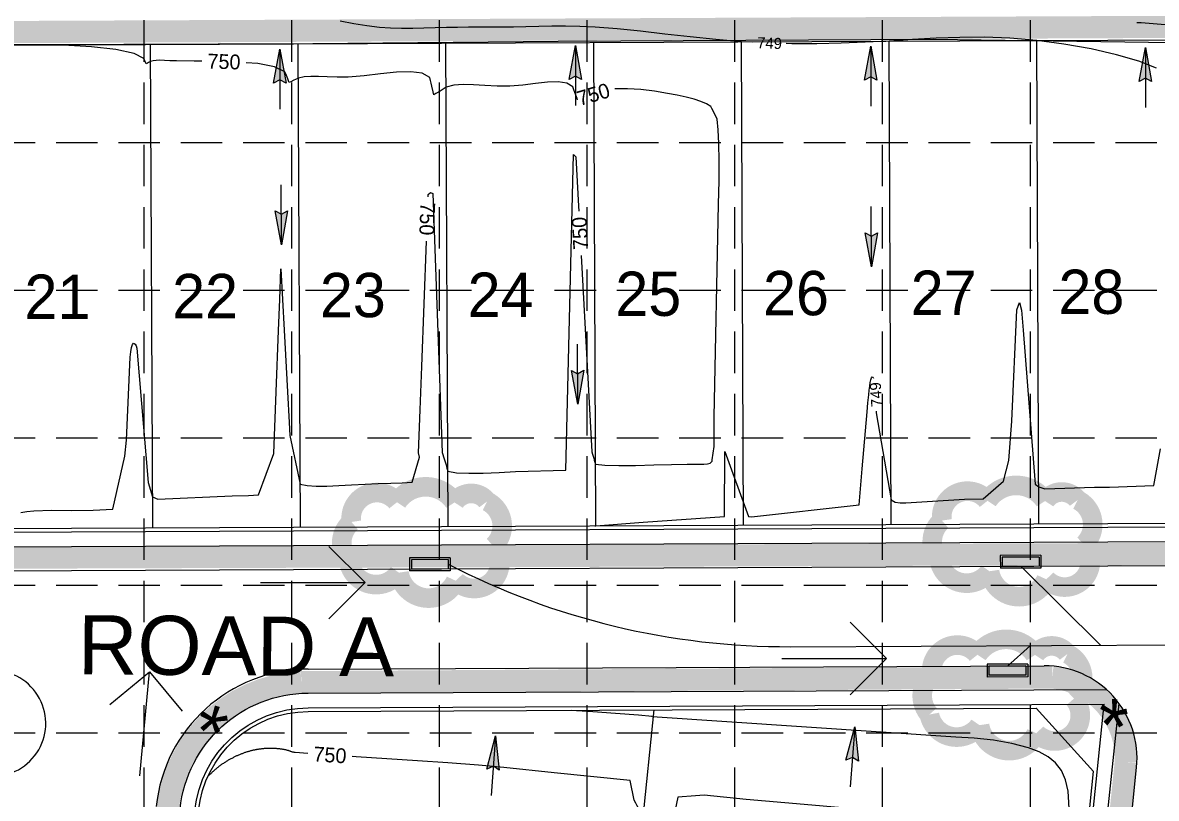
# Model space of a CAD drawing. Header units: feet. Extents: x 46644 to 49208, y 46045 to 47649.
# Drawn here: x 47453 to 47760, y 47109.1 to 47319.3 of the extents above; entities that cross this region are included whole.
import ezdxf
from ezdxf.enums import TextEntityAlignment as Align

# ---------------------------------------------------------------- set-up
doc = ezdxf.new("R2010")
doc.units = ezdxf.units.FT
doc.header["$MEASUREMENT"] = 0
doc.linetypes.add('HIDDEN', pattern=[0.375, 0.25, -0.125])
doc.layers.get('0').update_dxf_attribs({"color": 1})
for name, color, linetype, lineweight in [('06213 - LEVE 12', 1, 'Continuous', 0), ('LEVE 12', 1, 'Continuous', 0), ('Level 11', 1, 'Continuous', 0), ('Level 13', 1, 'Continuous', 0), ('Level 15', 1, 'Continuous', 0), ('Level 17', 1, 'Continuous', 0), ('Level 4', 1, 'Continuous', 0), ('Level 45', 1, 'Continuous', 0), ('Level 52', 1, 'Continuous', 0), ('PC', 35, 'Continuous', 0), ('STORM', 5, 'Continuous', 0)]:
    doc.layers.add(name, color=color, linetype=linetype, lineweight=lineweight)
for name, color, linetype in [('EROSION BLANKET', 84, 'Continuous'), ('GRID', 254, 'HIDDEN'), ('LEGEND', 7, 'Continuous'), ('SILT FENCE', 200, 'Continuous')]:
    doc.layers.add(name, color=color, linetype=linetype)
doc.styles.get("Standard").update_dxf_attribs({"font": 'ARIAL.TTF'})
doc.styles.add('Style-WORKING', font='WORKING.shx')
doc.styles.add('SURVEY', font='surveyor.shx')
doc.linetypes.add('Fence', pattern='A,20,-3,[38,dgnlstyle-lstyle.shx,S=0.024,R=0,X=0,Y=0],-3', length=26)

msp = doc.modelspace()

# ---------------------------------------------------------------- hatches: boundary and pattern name
at = {"layer": 'Level 52', "linetype": 'Continuous', "lineweight": 0}
for points in [[(47604.37, 47303.93), (47602.7, 47304.84), (47601.02, 47303.91), (47602.68, 47313.12)], [(47684.34, 47303.76), (47682.67, 47304.68), (47680.99, 47303.75), (47682.65, 47312.95)], [(47758.73, 47303.4), (47757.06, 47304.32), (47755.38, 47303.39), (47757.04, 47312.59)], [(47524.32, 47302.92), (47522.65, 47303.84), (47520.97, 47302.91), (47522.63, 47312.11)], [(47521.38, 47268.32), (47523.06, 47267.41), (47524.73, 47268.35), (47523.13, 47259.14)], [(47681.16, 47262.38), (47682.84, 47261.47), (47684.51, 47262.41), (47682.91, 47253.2)], [(47601.6, 47225.08), (47603.28, 47224.17), (47604.95, 47225.11), (47603.35, 47215.9)], [(47679.31, 47119.17), (47677.71, 47120.22), (47675.96, 47119.42), (47678.33, 47128.47)], [(47582.06, 47116.78), (47580.47, 47117.83), (47578.72, 47117.03), (47581.09, 47126.08)]]:
    msp.add_hatch(color=7, dxfattribs=at).paths.add_polyline_path(points)

# ---------------------------------------------------------------- linework, layer by layer
at = {"color": 7, "linetype": 'Continuous', "lineweight": 0}
for p, q in [((47535.95, 47177.41), (47545.79, 47167.6)), ((47517.41, 47167.59), (47545.79, 47167.6)), ((47545.79, 47167.6), (47535.95, 47157.74)), ((47677.1, 47156.85), (47686.94, 47147.03)), ((47658.56, 47147.02), (47686.94, 47147.03)), ((47686.94, 47147.03), (47677.11, 47137.17)), ((47476.65, 47134.57), (47487.34, 47143.44)), ((47484.69, 47115.19), (47487.34, 47143.44)), ((47487.34, 47143.44), (47496.24, 47132.73))]:
    msp.add_line(p, q, dxfattribs=at)
at = {"layer": '06213 - LEVE 12', "color": 7, "linetype": 'Continuous', "lineweight": 0}
for p, q in [((47488.22, 47182.46), (47487.64, 47313.45)), ((47528.22, 47182.63), (47527.64, 47313.63)), ((47568.22, 47182.81), (47567.64, 47313.81)), ((47608.22, 47182.99), (47607.64, 47313.99)), ((47648.22, 47183.17), (47647.64, 47314.16)), ((47688.22, 47183.34), (47687.64, 47314.34)), ((47728.22, 47183.52), (47727.64, 47314.52)), ((47530.33, 47132.64), (47727.49, 47133.52)), ((47584.7, 46749.74), (47624.06, 47133.06)), ((47727.49, 47133.52), (47742.98, 47116.43)), ((47712.75, 46821.98), (47742.98, 47116.43))]:
    msp.add_line(p, q, dxfattribs=at)
at = {"layer": '06213 - LEVE 12', "color": 7, "linetype": 'Continuous', "lineweight": 0, "extrusion": (0, 0, -1)}
msp.add_arc((-47530.46, 47102.64), 30, 5.8631, 89.7456, dxfattribs=at)
at = {"layer": 'EROSION BLANKET', "linetype": 'Continuous', "lineweight": 0, "const_width": 6}
msp.add_lwpolyline([(47742.7, 46585.8), (47725.33, 46705.2, 0.408164), (47700.71, 46724.86), (47502.5, 46695.54, 0.402813), (47484.65, 46670.83), (47488.4, 46646.66), (47493.01, 46627.5, -1.233437), (47407.69, 46625.89), (47411.44, 46644.21), (47454.33, 47061.01, 0.408453), (47435.94, 47085.61), (47414.55, 47087.51), (47389.67, 47087.46, -1.038547), (47397.06, 47176.26), (47415.84, 47174.24), (47888.65, 47175.75)], format="xyb", dxfattribs=at)
msp.add_lwpolyline([(47751.66, 47118.27), (47724.39, 46853.32), (47720, 46811.62), (47718.9, 46789.13), (47718.87, 46777.8, -0.335592), (47700.46, 46758.37), (47502.84, 46729.21, -0.474911), (47457.61, 46767.6), (47492.3, 47106.36, -0.371269), (47528.43, 47140.6), (47731.85, 47141.87, -0.40085), (47751.72, 47118.98), (47751.69, 47118.66)], format="xyb", close=True, dxfattribs=at)
at = {"layer": 'GRID', "color": 252, "linetype": 'HIDDEN', "lineweight": 0, "ltscale": 45}
for p, q in [((47485.8, 47606.85), (47485.8, 46206.68)), ((47525.8, 47606.85), (47525.8, 46206.68)), ((47565.8, 47606.85), (47565.8, 46206.68)), ((47605.8, 47606.85), (47605.8, 46206.68)), ((47645.8, 47606.85), (47645.8, 46206.68)), ((47685.8, 47606.85), (47685.8, 46206.68)), ((47725.8, 47606.85), (47725.8, 46206.68)), ((46685.8, 47286.85), (49165.8, 47286.85)), ((46685.8, 47246.85), (49165.8, 47246.85)), ((46685.8, 47206.85), (49165.8, 47206.85)), ((46685.8, 47166.85), (49165.8, 47166.85)), ((46685.8, 47126.85), (49165.8, 47126.85))]:
    msp.add_line(p, q, dxfattribs=at)
at = {"layer": 'LEGEND', "color": 170, "ltscale": 100, "const_width": 5.31}
for points in [[(47554.37, 47189.36, 0.520567), (47554.37, 47189.36, 0.765195), (47542.03, 47184.02, 0.417879), (47541.33, 47173.16, 0.6649), (47554.91, 47170.28, 0.744833), (47570.29, 47168.09, 0.975642), (47580.49, 47177.48, 0.520567), (47578.79, 47189.6, 0.520567), (47569.95, 47189.31, 0.540264), (47554.37, 47189.36)], [(47714.29, 47189.75, 0.520567), (47714.29, 47189.75, 0.765195), (47701.95, 47184.4, 0.417879), (47701.25, 47173.55, 0.6649), (47714.83, 47170.66, 0.744833), (47730.21, 47168.48, 0.975642), (47740.41, 47177.87, 0.520567), (47738.71, 47189.98, 0.520567), (47729.87, 47189.69, 0.540264), (47714.29, 47189.75)], [(47711.57, 47148.03, 0.520567), (47711.57, 47148.03, 0.765195), (47699.24, 47142.69, 0.417879), (47698.54, 47131.83, 0.6649), (47712.12, 47128.95, 0.744833), (47727.5, 47126.76, 0.975642), (47737.7, 47136.15, 0.520567), (47735.99, 47148.27, 0.520567), (47727.15, 47147.98, 0.540264), (47711.57, 47148.03)]]:
    msp.add_lwpolyline(points, format="xyb", close=True, dxfattribs=at)
at = {"layer": 'LEVE 12', "color": 7, "linetype": 'Continuous', "lineweight": 0}
msp.add_line((47391.52, 47182.03), (47885.12, 47184.22), dxfattribs=at)
at = {"layer": 'Level 13', "color": 7, "linetype": 'Continuous', "lineweight": 0}
for p, q in [((47429.51, 47170.69), (47887.17, 47172.73)), ((47530.28, 47144.14), (47729.67, 47145.03)), ((47724.19, 46820.81), (47754.65, 47117.47))]:
    msp.add_line(p, q, dxfattribs=at)
for centre, radius, start, end in [((47444.91, 47129.42), 14.34, 264.1369, 90.2544), ((47530.46, 47102.64), 41.5, 90.2544, 174.1369), ((47729.78, 47120.03), 25, 354.1369, 90.2544)]:
    msp.add_arc(centre, radius, start, end, dxfattribs=at)
at = {"layer": 'Level 15', "color": 7, "linetype": 'Continuous', "lineweight": 0}
for p, q in [((47391.52, 47181.03), (47901.62, 47183.29)), ((47391.54, 47177.03), (47903.96, 47179.3)), ((47530.31, 47137.64), (47746.51, 47138.6)), ((47530.32, 47133.64), (47745.85, 47134.6)), ((47713.74, 46821.88), (47745.85, 47134.6)), ((47717.72, 46821.47), (47749.9, 47134.86))]:
    msp.add_line(p, q, dxfattribs=at)
at = {"layer": 'Level 15', "color": 7, "linetype": 'Continuous', "lineweight": 0, "extrusion": (0, 0, -1)}
for radius in [35, 31]:
    msp.add_arc((-47530.46, 47102.64), radius, 5.8631, 89.7456, dxfattribs=at)
at = {"layer": 'Level 17', "color": 7, "linetype": 'Fence', "lineweight": 0, "flags": 128}
msp.add_lwpolyline([(47366.43, 47313.06), (47389.44, 47313.13), (47454.72, 47313.45), (47531.55, 47313.72), (47598.01, 47314.35), (47699.65, 47314.86), (47764.42, 47313.98), (47820.79, 47314.92), (47869.98, 47314.6)], dxfattribs=at)
at = {"layer": 'Level 4', "color": 7, "linetype": 'Continuous', "lineweight": 0}
msp.add_line((47339.93, 47312.8), (48057.75, 47315.99), dxfattribs=at)
at = {"layer": 'Level 45', "color": 7, "linetype": 'Continuous', "lineweight": 0}
for p, q in [((47602.68, 47313.12), (47602.72, 47296.84)), ((47682.65, 47312.95), (47682.68, 47296.68)), ((47757.04, 47312.59), (47757.07, 47296.31)), ((47522.63, 47312.11), (47522.66, 47295.84)), ((47523.13, 47259.14), (47522.99, 47275.42)), ((47682.91, 47253.2), (47682.77, 47269.47)), ((47603.35, 47215.9), (47603.21, 47232.17)), ((47678.33, 47128.47), (47677.11, 47112.24)), ((47581.09, 47126.08), (47579.86, 47109.85))]:
    msp.add_line(p, q, dxfattribs=at)
at = {"layer": 'Level 45', "color": 5, "linetype": 'Continuous', "lineweight": 0}
for p, q in [((47568.76, 47174.31), (47557.76, 47174.26)), ((47557.76, 47174.26), (47557.78, 47170.76)), ((47568.76, 47174.31), (47568.77, 47170.81)), ((47728.76, 47175.02), (47717.76, 47174.97)), ((47717.76, 47174.97), (47717.77, 47171.47)), ((47728.26, 47174.52), (47718.26, 47174.48)), ((47718.26, 47174.48), (47718.27, 47171.98)), ((47728.26, 47174.52), (47728.27, 47172.02)), ((47728.76, 47175.02), (47728.77, 47171.52)), ((47568.26, 47173.81), (47558.26, 47173.77)), ((47558.26, 47173.77), (47558.27, 47171.27)), ((47568.27, 47171.31), (47558.27, 47171.27)), ((47568.26, 47173.81), (47568.27, 47171.31)), ((47728.77, 47171.52), (47717.77, 47171.47)), ((47728.27, 47172.02), (47718.27, 47171.98)), ((47568.77, 47170.81), (47557.78, 47170.76)), ((47725.17, 47145.51), (47714.17, 47145.46)), ((47714.17, 47145.46), (47714.18, 47141.96)), ((47724.67, 47145.01), (47714.67, 47144.96)), ((47714.67, 47144.96), (47714.68, 47142.46)), ((47724.67, 47145.01), (47724.68, 47142.51)), ((47725.17, 47145.51), (47725.18, 47142.01)), ((47725.18, 47142.01), (47714.18, 47141.96)), ((47724.68, 47142.51), (47714.68, 47142.46))]:
    msp.add_line(p, q, dxfattribs=at)
at = {"layer": 'Level 52', "color": 7, "linetype": 'Continuous', "lineweight": 0, "flags": 128}
for points in [[(47604.37, 47303.93), (47602.7, 47304.84), (47601.02, 47303.91), (47602.68, 47313.12)], [(47684.34, 47303.76), (47682.67, 47304.68), (47680.99, 47303.75), (47682.65, 47312.95)], [(47758.73, 47303.4), (47757.06, 47304.32), (47755.38, 47303.39), (47757.04, 47312.59)], [(47524.32, 47302.92), (47522.65, 47303.84), (47520.97, 47302.91), (47522.63, 47312.11)], [(47521.38, 47268.32), (47523.06, 47267.41), (47524.73, 47268.35), (47523.13, 47259.14)], [(47681.16, 47262.38), (47682.84, 47261.47), (47684.51, 47262.41), (47682.91, 47253.2)], [(47601.6, 47225.08), (47603.28, 47224.17), (47604.95, 47225.11), (47603.35, 47215.9)], [(47679.31, 47119.17), (47677.71, 47120.22), (47675.96, 47119.42), (47678.33, 47128.47)], [(47582.06, 47116.78), (47580.47, 47117.83), (47578.72, 47117.03), (47581.09, 47126.08)]]:
    msp.add_lwpolyline(points, close=True, dxfattribs=at)
at = {"layer": 'PC', "color": 35, "linetype": 'Continuous', "lineweight": 0, "flags": 128}
for points in [[(47650.77, 47314), (47647.64, 47314.16), (47640.69, 47314.74), (47633.76, 47315.46), (47626.93, 47316.23), (47620.3, 47316.99), (47613.97, 47317.64), (47608.03, 47318.11), (47603.91, 47318.3), (47600.02, 47318.37), (47596.31, 47318.36), (47592.75, 47318.3), (47589.3, 47318.22), (47585.91, 47318.15), (47582.86, 47318.11), (47579.82, 47318.1), (47576.8, 47318.1), (47573.78, 47318.09), (47570.76, 47318.06), (47567.74, 47318.01), (47564.71, 47317.91), (47561.68, 47317.81), (47558.66, 47317.73), (47555.63, 47317.72), (47552.62, 47317.8), (47549.61, 47318.02), (47546.17, 47318.46), (47542.65, 47319.05), (47538.96, 47319.73)], [(47754.71, 47319.39), (47755.94, 47319.33), (47758.11, 47319.18), (47760.23, 47319.01), (47762.42, 47318.81), (47764.77, 47318.57), (47767.42, 47318.29), (47772.87, 47317.7), (47779.22, 47317.03), (47786.17, 47316.35), (47793.43, 47315.72), (47800.68, 47315.2), (47807.64, 47314.88), (47814.05, 47314.77), (47814.99, 47314.78)], [(47760.08, 47307), (47755.3, 47308.85), (47749.24, 47310.61), (47742.33, 47312.2), (47734.98, 47313.53), (47727.64, 47314.52), (47720.35, 47315.13), (47713.43, 47315.37), (47706.8, 47315.33), (47700.35, 47315.09), (47693.99, 47314.73), (47687.64, 47314.34), (47681.2, 47314.01), (47674.67, 47313.75), (47668.05, 47313.62), (47661.33, 47313.62), (47659.76, 47313.66)], [(47501.53, 47308.88), (47499.48, 47308.9), (47494.68, 47308.95), (47492.89, 47309.02), (47491.41, 47309.08), (47490.19, 47309.12), (47489.19, 47309.1), (47488.36, 47309), (47487.66, 47308.79), (47487.45, 47308.69), (47487.04, 47308.49), (47486.83, 47308.39), (47486.62, 47308.3), (47486.41, 47308.2), (47485.84, 47309.63), (47483.18, 47311), (47478.26, 47312.04), (47471.66, 47312.77), (47463.97, 47313.2), (47455.77, 47313.36), (47447.64, 47313.28)], [(47603.27, 47298.38), (47603.14, 47298.77), (47602.56, 47300.36), (47602.27, 47301.16), (47601.98, 47301.96), (47600.34, 47302.93), (47598.01, 47303.27), (47595.15, 47303.17), (47591.9, 47302.82), (47588.44, 47302.41), (47584.91, 47302.14), (47581.46, 47302.13), (47578.16, 47302.3), (47575.07, 47302.5), (47572.26, 47302.58), (47569.78, 47302.4), (47567.69, 47301.81), (47567.14, 47301.47), (47566.58, 47301.14), (47566.03, 47300.8), (47564.92, 47300.13), (47564.37, 47299.79), (47564.18, 47300.57), (47563.8, 47302.13), (47563.61, 47302.9), (47563.43, 47303.68), (47563.24, 47304.46), (47561.22, 47305.61), (47558.11, 47306.01), (47554.23, 47305.87), (47549.9, 47305.44), (47545.45, 47304.93), (47541.19, 47304.58), (47538.19, 47304.53), (47535.5, 47304.61), (47533.11, 47304.72), (47531.02, 47304.77), (47529.21, 47304.67), (47527.68, 47304.3), (47526.85, 47303.91), (47526.43, 47303.71), (47525.6, 47303.32), (47525.19, 47303.12), (47525, 47303.6), (47524.8, 47304.07), (47524.42, 47305.03), (47524.23, 47305.5), (47524.04, 47305.98), (47521.21, 47307.37), (47516.7, 47308.22), (47513.52, 47308.48)], [(47640.26, 47212.53), (47641.44, 47270.13), (47641.58, 47276.43), (47641.61, 47281.91), (47641.54, 47286.55), (47641.36, 47290.3), (47641.07, 47293.13), (47640.22, 47294.88), (47639.66, 47296.05), (47639.38, 47296.63), (47638.21, 47297.33), (47636.67, 47297.98), (47634.81, 47298.58), (47632.66, 47299.13), (47630.26, 47299.65), (47627.66, 47300.14), (47624.09, 47300.72), (47620.41, 47301.18), (47616.77, 47301.42), (47613.34, 47301.37), (47613.33, 47301.37)], [(47600.12, 47198.07), (47602.16, 47283.6), (47602.78, 47282.96), (47603.5, 47269.63), (47603.58, 47268.23)], [(47562.8, 47272.15), (47562.82, 47272.79), (47563.44, 47273.28), (47564.07, 47273.03), (47566.63, 47202.8), (47567.14, 47201.14), (47567.65, 47199.47), (47567.9, 47198.64), (47568.15, 47197.81), (47570.49, 47197.36), (47573.79, 47197.21), (47577.74, 47197.28), (47582.05, 47197.46), (47586.43, 47197.66), (47600.12, 47198.07)], [(47525.37, 47207.43), (47528.17, 47194.3), (47530.03, 47193.87), (47532.45, 47193.71), (47535.34, 47193.73), (47538.58, 47193.89), (47542.08, 47194.09), (47545.73, 47194.29), (47549.27, 47194.41), (47552.68, 47194.51), (47555.8, 47194.64), (47558.46, 47194.83), (47560.47, 47201.59), (47560.22, 47202.78), (47560.65, 47214.44), (47561.08, 47226.11), (47562.35, 47260.15)], [(47604.23, 47256.24), (47604.95, 47242.97), (47605.68, 47229.64), (47607.13, 47202.98), (47607.3, 47202.43), (47607.47, 47201.87), (47607.64, 47201.32), (47607.81, 47200.76), (47607.98, 47200.21), (47608.15, 47199.65), (47610.64, 47199.39), (47614.41, 47199.31), (47618.99, 47199.35), (47623.91, 47199.46), (47628.72, 47199.58), (47632.96, 47199.65), (47634.75, 47199.67), (47636.26, 47199.68), (47637.51, 47199.72), (47638.48, 47199.81), (47639.17, 47199.99), (47639.57, 47200.27), (47639.69, 47200.53), (47639.71, 47200.88), (47640.26, 47204.46), (47640.26, 47212.53)], [(47516.84, 47191.37), (47521.05, 47202.6), (47521.67, 47219.27), (47522.29, 47235.94), (47522.6, 47244.27), (47522.91, 47252.61), (47523.82, 47235.95), (47524.73, 47219.28), (47525.18, 47210.95), (47525.37, 47207.43)], [(47684.1, 47214.04), (47684.1, 47213.59), (47688.19, 47190.01), (47689.31, 47189.42), (47690.62, 47189.18), (47692.15, 47189.18), (47708.05, 47190.19), (47713.13, 47190.31), (47718.62, 47195.06), (47720.02, 47200.65), (47720.85, 47211.31), (47722.23, 47241.5), (47722.95, 47243.5), (47723.52, 47241.41), (47723.94, 47235.99), (47727.16, 47194.22), (47728.18, 47193.52), (47729.79, 47193.04), (47743.3, 47193.44), (47747.3, 47193.47), (47759.31, 47193.87), (47761.13, 47203.86)], [(47480.68, 47201.84), (47481.09, 47206.18), (47482.07, 47228.64), (47482.26, 47230.11), (47482.47, 47231.27), (47482.71, 47232.07), (47483, 47232.43), (47483.23, 47232.41), (47483.47, 47232.18), (47483.72, 47231.75), (47483.96, 47231.14), (47487, 47194.67), (47488.18, 47190.79), (47489.57, 47190.19), (47509.73, 47191.06), (47514.16, 47191.2), (47516.84, 47191.37)], [(47607.93, 47182.95), (47608.22, 47182.99), (47621.07, 47184), (47643.03, 47185.49), (47643.13, 47203.14), (47649.57, 47185.48), (47650.35, 47185.43), (47679.53, 47188.68), (47680.32, 47198.45), (47681.66, 47213.89), (47681.88, 47216.28), (47682.13, 47218.51), (47682.27, 47219.72), (47682.4, 47220.83), (47682.54, 47221.79), (47682.68, 47222.56), (47682.85, 47223.08), (47683.04, 47223.32), (47683.19, 47223.3), (47683.34, 47223.15), (47683.44, 47222.97)], [(47452.52, 47186.61), (47454.12, 47186.82), (47456.04, 47187.02), (47460.77, 47187.17), (47466.32, 47187.16), (47472.08, 47187.18), (47477.45, 47187.45), (47480.68, 47201.84)], [(47718.02, 47064.2), (47733.09, 47068.6), (47733.28, 47074.77), (47734.06, 47082.01), (47735.07, 47089.8), (47735.99, 47097.59), (47736.46, 47104.86), (47736.15, 47111.06), (47735.44, 47114.11), (47734.3, 47116.64), (47732.73, 47118.72), (47730.72, 47120.39), (47728.27, 47121.75), (47725.38, 47122.85), (47720.86, 47124.01), (47715.87, 47124.86), (47710.71, 47125.43), (47705.72, 47125.74), (47623.48, 47131.24), (47623.46, 47131.32), (47619.73, 47131.7), (47613.55, 47132.12), (47607.37, 47132.54), (47601.58, 47132.93)], [(47530.24, 47121.28), (47526.81, 47121.51), (47526.65, 47121.54), (47526.5, 47121.57), (47526.36, 47121.59), (47526.25, 47121.62), (47526.14, 47121.65), (47526.05, 47121.67), (47525.9, 47121.71), (47525.77, 47121.75), (47525.65, 47121.8), (47525.54, 47121.84), (47525.43, 47121.88), (47525.33, 47121.92), (47525.21, 47121.96), (47525.1, 47122), (47524.97, 47122.04), (47524.84, 47122.08), (47524.71, 47122.12), (47524.57, 47122.15), (47524.43, 47122.19), (47524.28, 47122.23), (47524.12, 47122.26), (47523.96, 47122.29), (47523.8, 47122.32), (47523.64, 47122.35), (47523.48, 47122.38), (47523.31, 47122.41), (47523.14, 47122.44), (47522.97, 47122.46), (47522.8, 47122.49), (47522.63, 47122.51), (47522.46, 47122.53), (47522.28, 47122.55), (47522.11, 47122.56), (47521.94, 47122.58), (47521.76, 47122.59), (47521.59, 47122.61), (47521.42, 47122.62), (47521.24, 47122.63), (47521.07, 47122.64), (47520.89, 47122.64), (47520.72, 47122.65), (47520.54, 47122.65), (47520.36, 47122.65), (47520.19, 47122.66), (47520.01, 47122.66), (47519.83, 47122.65), (47519.65, 47122.65), (47519.47, 47122.65), (47519.29, 47122.64), (47519.11, 47122.63), (47518.93, 47122.62), (47518.75, 47122.61), (47518.57, 47122.6), (47518.39, 47122.59), (47518.21, 47122.57), (47518.03, 47122.55), (47517.85, 47122.53), (47517.66, 47122.51), (47517.48, 47122.49), (47517.3, 47122.47), (47517.11, 47122.44), (47516.93, 47122.41), (47516.74, 47122.38), (47516.56, 47122.35), (47516.37, 47122.32), (47516.19, 47122.28), (47516, 47122.25), (47515.82, 47122.21), (47515.63, 47122.17), (47515.44, 47122.13), (47515.26, 47122.09), (47515.07, 47122.04), (47514.88, 47121.99), (47514.69, 47121.95), (47514.51, 47121.9), (47514.32, 47121.84), (47514.13, 47121.79), (47513.94, 47121.74), (47513.76, 47121.68), (47513.57, 47121.62), (47513.38, 47121.56), (47513.19, 47121.5), (47513, 47121.43), (47512.81, 47121.36), (47512.62, 47121.3), (47512.44, 47121.22), (47512.25, 47121.15), (47512.06, 47121.08), (47511.87, 47121), (47511.68, 47120.92), (47511.49, 47120.84), (47511.3, 47120.76), (47511.11, 47120.68), (47510.92, 47120.6), (47510.73, 47120.51), (47510.55, 47120.42), (47510.36, 47120.33), (47510.17, 47120.24), (47509.98, 47120.14), (47509.79, 47120.04), (47509.6, 47119.94), (47509.41, 47119.84), (47509.22, 47119.74), (47509.03, 47119.64), (47508.85, 47119.53), (47508.66, 47119.42), (47508.47, 47119.31), (47508.28, 47119.2), (47508.1, 47119.08), (47507.91, 47118.96), (47507.72, 47118.84), (47507.53, 47118.72), (47507.35, 47118.6), (47507.16, 47118.47), (47506.98, 47118.34), (47506.79, 47118.21), (47506.6, 47118.08), (47506.42, 47117.94), (47506.23, 47117.8), (47506.05, 47117.66), (47505.86, 47117.52), (47505.68, 47117.37), (47505.49, 47117.22), (47505.31, 47117.07), (47505.13, 47116.91), (47504.95, 47116.75), (47504.78, 47116.59), (47504.6, 47116.43), (47504.43, 47116.27), (47504.26, 47116.11), (47504.1, 47115.96), (47503.94, 47115.8), (47503.81, 47115.69), (47503.69, 47115.57), (47503.57, 47115.46), (47503.45, 47115.36), (47503.43, 47115.34)], [(47623.58, 47081.8), (47623.14, 47104.14), (47622.44, 47104.03), (47621.74, 47103.94), (47621.07, 47103.99), (47619.45, 47107.07), (47619.04, 47107.84), (47618.64, 47108.61), (47618.25, 47110.39), (47617.87, 47112.16), (47617.68, 47113.05), (47617.49, 47113.94), (47596.97, 47116.05), (47583.29, 47117.45), (47576.45, 47118.15), (47568.18, 47118.71), (47559.91, 47119.27), (47551.63, 47119.83), (47543.36, 47120.39), (47542.22, 47120.47)], [(47686.04, 47105.6), (47682.11, 47105.95), (47664.62, 47107.42), (47648.95, 47108.79), (47637.57, 47109.99), (47634, 47109.72), (47631.62, 47109.55), (47630.43, 47109.46), (47623.03, 47074.11), (47623.58, 47081.8)]]:
    msp.add_lwpolyline(points, dxfattribs=at)
at = {"layer": 'SILT FENCE', "linetype": 'Continuous', "lineweight": 0, "const_width": 6}
msp.add_lwpolyline([(47891.51, 47318.75), (47337.3, 47316.29)], dxfattribs=at)
at = {"layer": 'STORM', "color": 5, "linetype": 'Continuous', "lineweight": 0}
for p, q in [((47744.87, 47150.59), (47723.27, 47172)), ((47661.01, 47150.22), (47915.64, 47151.35)), ((47719.67, 47144.98), (47725.95, 47150.51))]:
    msp.add_line(p, q, dxfattribs=at)
msp.add_arc((47660.12, 47350.22), 200, 242.6602, 270.2544, dxfattribs=at)

# ---------------------------------------------------------------- texts
at = {"color": 7, "linetype": 'Continuous', "lineweight": 0, "insert": (47467.9, 47142.54), "char_height": 16, "attachment_point": 7, "rotation": 359.5806, "line_spacing_factor": 0.722892}
msp.add_mtext('ROAD A', dxfattribs=at)
at = {"layer": 'Level 11', "color": 7, "linetype": 'Continuous', "lineweight": 0, "char_height": 12, "attachment_point": 5, "line_spacing_factor": 0.722892, "style": 'SURVEY'}
for s, insert in [('\\FENGINEERING.shx;21', (47462.42, 47245.06)), ('\\FENGINEERING.shx;21', (47462.42, 47245.06)), ('\\FENGINEERING.shx;22', (47502.42, 47245.24)), ('\\FENGINEERING.shx;22', (47502.42, 47245.24)), ('\\FENGINEERING.shx;23', (47542.42, 47245.42)), ('\\FENGINEERING.shx;23', (47542.42, 47245.42)), ('\\FENGINEERING.shx;24', (47582.42, 47245.6)), ('\\FENGINEERING.shx;24', (47582.42, 47245.6)), ('\\FENGINEERING.shx;25', (47622.42, 47245.77)), ('\\FENGINEERING.shx;25', (47622.42, 47245.77)), ('\\FENGINEERING.shx;26', (47662.42, 47245.95)), ('\\FENGINEERING.shx;26', (47662.42, 47245.95)), ('\\FENGINEERING.shx;27', (47702.42, 47246.13)), ('\\FENGINEERING.shx;27', (47702.42, 47246.13)), ('\\FENGINEERING.shx;28', (47742.42, 47246.31)), ('\\FENGINEERING.shx;28', (47742.42, 47246.31))]:
    msp.add_mtext(s, dxfattribs=dict(at, insert=insert))
at = {"layer": 'Level 15', "color": 7, "linetype": 'Continuous', "lineweight": 0, "style": 'Style-WORKING'}
for rotation, p in [(130.6677, (47507.25, 47132.66)), (209.7704, (47746.78, 47135.18))]:
    msp.add_text('*', height=15, rotation=rotation, dxfattribs=at).set_placement(p, align=Align.MIDDLE_CENTER)
at = {"layer": 'PC', "color": 35, "linetype": 'Continuous', "lineweight": 0, "style": 'Style-WORKING'}
for s, height, rotation, p in [('749', 3, 357.8669, (47655.27, 47313.78)), ('750', 4, 358.084, (47507.53, 47308.78)), ('750', 4, 16.5125, (47607.56, 47299.89)), ('750', 4, 267.8687, (47562.57, 47266.15)), ('750', 4, 93.1164, (47603.91, 47262.23)), ('749', 3, 94.2284, (47684.1, 47218.54)), ('750', 4, 356.1306, (47536.23, 47120.87))]:
    msp.add_text(s, height=height, rotation=rotation, dxfattribs=at).set_placement(p, align=Align.MIDDLE_CENTER)

doc.saveas('drawing.dxf')
